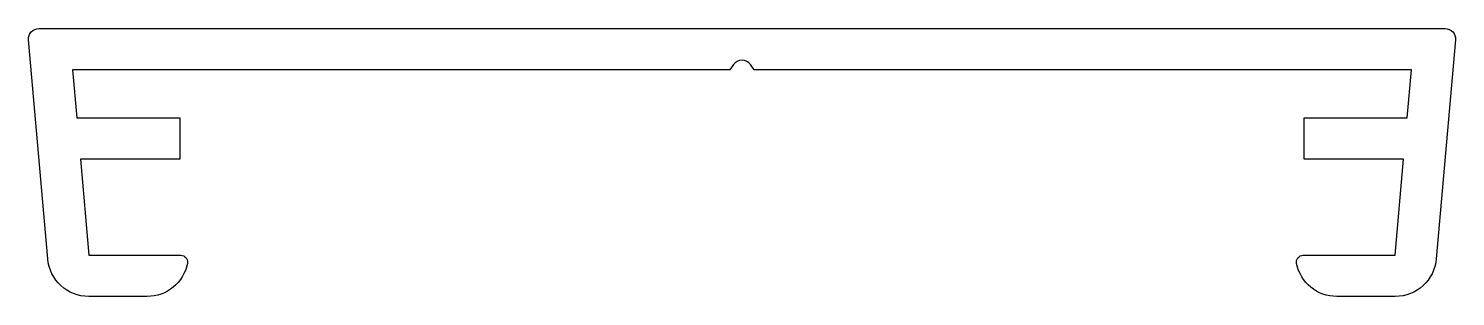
# Model space of a CAD drawing. Extents: x 153.4 to 194.9, y 236.3 to 244.1.
import ezdxf

# ---------------------------------------------------------------- set-up
doc = ezdxf.new("R2010")
doc.units = 0
doc.layers.get('0').update_dxf_attribs({"linetype": 'CONTINUOUS'})

msp = doc.modelspace()

# ---------------------------------------------------------------- linework, layer by layer
at = {"linetype": 'CONTINUOUS'}
msp.add_lwpolyline([(173.797, 242.886), (154.647, 242.886), (154.769, 241.486), (157.769, 241.486), (157.769, 240.286), (154.874, 240.286), (155.119, 237.486), (157.799, 237.486, -0.474498), (157.995, 237.246, -0.356394), (156.819, 236.286), (155.119, 236.286, -0.388879), (153.924, 237.382), (153.366, 243.76, -0.440011), (153.665, 244.086), (194.629, 244.086, -0.440011), (194.928, 243.76), (194.37, 237.382, -0.388879), (193.175, 236.286), (191.475, 236.286, -0.356394), (190.299, 237.246, -0.474498), (190.495, 237.486), (193.175, 237.486), (193.42, 240.286), (190.525, 240.286), (190.525, 241.486), (193.525, 241.486), (193.647, 242.886), (174.497, 242.886), (174.393, 243.035, 0.520567), (173.901, 243.035)], format="xyb", close=True, dxfattribs=at)

doc.saveas('drawing.dxf')
